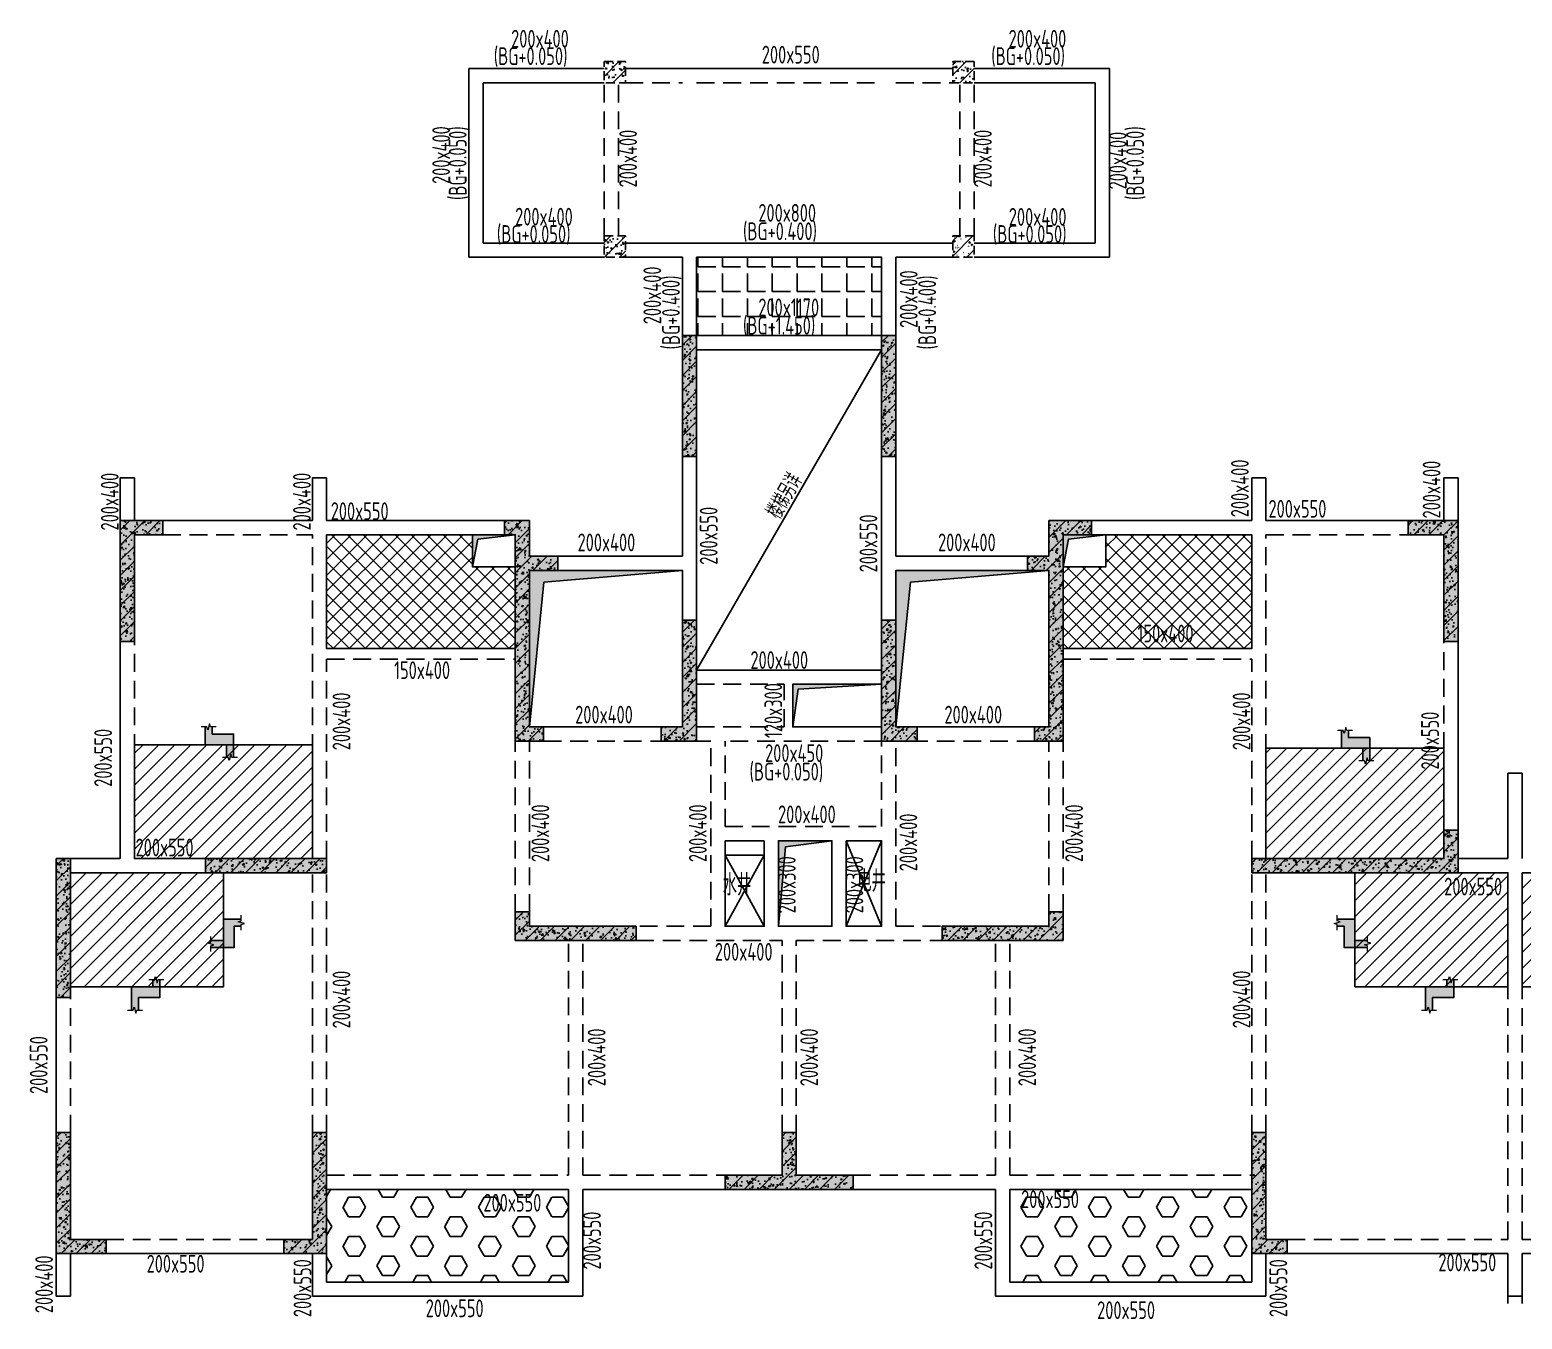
# Model space of a CAD drawing. Extents: x -100030 to 535495, y -23375 to 1879320.
# Drawn here: x 381775 to 402745, y 734703 to 752820 of the extents above; entities that cross this region are included whole.
import ezdxf
from ezdxf.enums import TextEntityAlignment as Align

# ---------------------------------------------------------------- set-up
doc = ezdxf.new("R2010")
doc.units = 0
doc.header["$LTSCALE"] = 500
doc.linetypes.add('DASHED', pattern=[0.75, 0.5, -0.25])
doc.linetypes.add('DASHED2', pattern=[0.375, 0.25, -0.125])
doc.layers.get('0').update_dxf_attribs({"linetype": 'CONTINUOUS'})
for name, color, linetype in [('C-XREF-EXT', 7, 'CONTINUOUS'), ('S_BEAM', 4, 'DASHED'), ('S_BEAM_TEXT_VERT', 41, 'CONTINUOUS'), ('S_COLU_BELW_DASH', 40, 'DASHED'), ('S_HOLE', 201, 'CONTINUOUS'), ('S_HOLE_HACH', 254, 'CONTINUOUS'), ('S_HOLE_TEXT', 201, 'CONTINUOUS'), ('S_PLAN_HACH', 9, 'CONTINUOUS'), ('S_PLAN_MIDL', 255, 'CONTINUOUS'), ('S_WALL', 2, 'CONTINUOUS'), ('S_WALL_BELW_DASH', 2, 'DASHED2'), ('S_WALL_BELW_DASH_HACH', 40, 'CONTINUOUS')]:
    doc.layers.add(name, color=color, linetype=linetype)
for name, color, linetype, lineweight in [('S_WALL_HACH', 15, 'CONTINUOUS', 50), ('SD_TEXT', 7, 'CONTINUOUS', 0), ('SD_THIN', 83, 'CONTINUOUS', 0)]:
    doc.layers.add(name, color=color, linetype=linetype, lineweight=lineweight)
doc.styles.add('TH-STYLE3', font='tssdeng.shx', dxfattribs={"width": 0.7, "bigfont": 'tssdchn.shx'})
pattern_1 = [(45, (0, 0), (-106.066, 106.066), []), (50, (0, 0), (215.178, -18.8256), [22.5, -247.5]), (355, (0, 0), (-41.6254, 225.6576), [18, -198]), (100.4514, (17.93, -1.57), (173.5528, 206.8319), [19.122, -210.3426]), (46.1842, (0, 60), (320.1723, -49.6557), [33.75, -371.25]), (96.6356, (26.68, 55.86), (280.3988, 292.2354), [28.683, -315.514]), (351.1842, (0, 60), (280.3986, 292.2356), [27, -297]), (21, (30, 45), (179.0721, -120.7857), [22.5, -247.5]), (326, (30, 45), (72.9946, 217.545), [18, -198]), (71.4514, (44.92, 34.93), (252.0668, 96.7591), [19.122, -210.3426]), (37.5, (0, 0), (3.64796, 99.86816), [1.5, -195.6, 1.5, -201, 1.5, -198.75]), (7.5, (0, 0), (78.92086, 118.3235), [1.5, -114.6, 1.5, -191.1, 1.5, -75.75]), (327.5, (-66.9, 0), (160.14673, -6.76646), [1.5, -75, 1.5, -234, 1.5, -310.5]), (317.5, (-96.9, 0), (174.95585, 30.0315), [1.5, -97.5, 1.5, -155.4, 1.5, -220.5])]

# ---------------------------------------------------------------- blocks, each defined once
blk = doc.blocks.new('DXMX_View_Plane_DEFAULT_1F_19110721395163900')
at = {"layer": 'S_WALL_BELW_DASH_HACH', "lineweight": -3}
h = blk.add_hatch(dxfattribs=at)
h.set_pattern_fill('钢筋混凝土', color=256, scale=30, style=0, pattern_type=2)
h.set_pattern_definition(pattern_1)
h.paths.add_polyline_path([(7500, 17250), (7800, 17250), (7800, 16950), (7500, 16950)], flags=0)
h = blk.add_hatch(dxfattribs=at)
h.set_pattern_fill('钢筋混凝土', color=256, scale=30, style=0, pattern_type=2)
h.set_pattern_definition(pattern_1)
h.paths.add_polyline_path([(12700, 17250), (12400, 17250), (12400, 16950), (12700, 16950)], flags=0)
h = blk.add_hatch(dxfattribs=at)
h.set_pattern_fill('钢筋混凝土', color=256, scale=30, style=0, pattern_type=2)
h.set_pattern_definition(pattern_1)
h.paths.add_polyline_path([(7500, 14800), (7800, 14800), (7800, 14500), (7500, 14500)], flags=0)
h = blk.add_hatch(dxfattribs=at)
h.set_pattern_fill('钢筋混凝土', color=256, scale=30, style=0, pattern_type=2)
h.set_pattern_definition(pattern_1)
h.paths.add_polyline_path([(12700, 14800), (12400, 14800), (12400, 14500), (12700, 14500)], flags=0)
h = blk.add_hatch(dxfattribs=at)
h.set_pattern_fill('钢筋混凝土', color=256, scale=30, style=0, pattern_type=2)
h.set_pattern_definition(pattern_1)
h.paths.add_polyline_path([(8800, 13200), (8800, 11700), (8600, 11700), (8600, 13400), (8800, 13400)], flags=0)
h = blk.add_hatch(dxfattribs=at)
h.set_pattern_fill('钢筋混凝土', color=256, scale=30, style=0, pattern_type=2)
h.set_pattern_definition(pattern_1)
h.paths.add_polyline_path([(11400, 13200), (11400, 11700), (11600, 11700), (11600, 13400), (11400, 13400)], flags=0)
h = blk.add_hatch(dxfattribs=at)
h.set_pattern_fill('钢筋混凝土', color=256, scale=30, style=0, pattern_type=2)
h.set_pattern_definition(pattern_1)
h.paths.add_polyline_path([(1300, 10600), (900, 10600), (900, 9100), (700, 9100), (700, 10800), (1300, 10800)], flags=0)
h = blk.add_hatch(dxfattribs=at)
h.set_pattern_fill('钢筋混凝土', color=256, scale=30, style=0, pattern_type=2)
h.set_pattern_definition(pattern_1)
h.paths.add_polyline_path([(6450, 10300), (6850, 10300), (6850, 10100), (6450, 10100), (6450, 7900), (6650, 7900), (6650, 7700), (6250, 7700), (6250, 10600), (6100, 10600), (6100, 10800), (6450, 10800)], flags=0)
h = blk.add_hatch(dxfattribs=at)
h.set_pattern_fill('钢筋混凝土', color=256, scale=30, style=0, pattern_type=2)
h.set_pattern_definition(pattern_1)
h.paths.add_polyline_path([(13750, 10300), (13450, 10300), (13450, 10100), (13750, 10100), (13750, 7900), (13550, 7900), (13550, 7700), (13950, 7700), (13950, 10600), (14350, 10600), (14350, 10800), (13750, 10800)], flags=0)
h = blk.add_hatch(dxfattribs=at)
h.set_pattern_fill('钢筋混凝土', color=256, scale=30, style=0, pattern_type=2)
h.set_pattern_definition(pattern_1)
h.paths.add_polyline_path([(18800, 10600), (19300, 10600), (19300, 9100), (19500, 9100), (19500, 10800), (18800, 10800)], flags=0)
h = blk.add_hatch(dxfattribs=at)
h.set_pattern_fill('钢筋混凝土', color=256, scale=30, style=0, pattern_type=2)
h.set_pattern_definition(pattern_1)
h.paths.add_polyline_path([(8600, 7900), (8300, 7900), (8300, 7700), (8800, 7700), (8800, 9400), (8600, 9400)], flags=0)
h = blk.add_hatch(dxfattribs=at)
h.set_pattern_fill('钢筋混凝土', color=256, scale=30, style=0, pattern_type=2)
h.set_pattern_definition(pattern_1)
h.paths.add_polyline_path([(11600, 7900), (11900, 7900), (11900, 7700), (11400, 7700), (11400, 9400), (11600, 9400)], flags=0)
h = blk.add_hatch(dxfattribs=at)
h.set_pattern_fill('钢筋混凝土', color=256, scale=30, style=0, pattern_type=2)
h.set_pattern_definition(pattern_1)
h.paths.add_polyline_path([(16800, 6050), (19300, 6050), (19300, 6450), (19500, 6450), (19500, 6050), (19500, 5850), (17900, 5850), (16600, 5850), (16600, 6050)], flags=0)
h = blk.add_hatch(dxfattribs=at)
h.set_pattern_fill('钢筋混凝土', color=256, scale=30, style=0, pattern_type=2)
h.set_pattern_definition(pattern_1)
h.paths.add_polyline_path([(-200, 6050), (0, 6050), (0, 4100), (-200, 4100)], flags=0)
h = blk.add_hatch(dxfattribs=at)
h.set_pattern_fill('钢筋混凝土', color=256, scale=30, style=0, pattern_type=2)
h.set_pattern_definition(pattern_1)
h.paths.add_polyline_path([(3400, 6050), (1900, 6050), (1900, 5850), (3600, 5850), (3600, 6050)], flags=0)
h = blk.add_hatch(dxfattribs=at)
h.set_pattern_fill('钢筋混凝土', color=256, scale=30, style=0, pattern_type=2)
h.set_pattern_definition(pattern_1)
h.paths.add_polyline_path([(6450, 5300), (6450, 5100), (7950, 5100), (7950, 4900), (6250, 4900), (6250, 5300)], flags=0)
h = blk.add_hatch(dxfattribs=at)
h.set_pattern_fill('钢筋混凝土', color=256, scale=30, style=0, pattern_type=2)
h.set_pattern_definition(pattern_1)
h.paths.add_polyline_path([(13750, 5300), (13750, 5100), (12250, 5100), (12250, 4900), (13950, 4900), (13950, 5300)], flags=0)
h = blk.add_hatch(dxfattribs=at)
h.set_pattern_fill('钢筋混凝土', color=256, scale=30, style=0, pattern_type=2)
h.set_pattern_definition(pattern_1)
h.paths.add_polyline_path([(-200, 2200), (0, 2200), (0, 700), (500, 700), (500, 500), (0, 500), (-200, 500)], flags=0)
h = blk.add_hatch(dxfattribs=at)
h.set_pattern_fill('钢筋混凝土', color=256, scale=30, style=0, pattern_type=2)
h.set_pattern_definition(pattern_1)
h.paths.add_polyline_path([(3600, 2200), (3400, 2200), (3400, 700), (3000, 700), (3000, 500), (3600, 500), (3600, 1400)], flags=0)
h = blk.add_hatch(dxfattribs=at)
h.set_pattern_fill('钢筋混凝土', color=256, scale=30, style=0, pattern_type=2)
h.set_pattern_definition(pattern_1)
h.paths.add_polyline_path([(9201, 1600), (10000, 1600), (10000, 2200), (10200, 2200), (10200, 1600), (11000, 1600), (11000, 1400), (9201, 1400)], flags=0)
h = blk.add_hatch(dxfattribs=at)
h.set_pattern_fill('钢筋混凝土', color=256, scale=30, style=0, pattern_type=2)
h.set_pattern_definition(pattern_1)
h.paths.add_polyline_path([(16600, 2200), (16800, 2200), (16800, 700), (17100, 700), (17100, 500), (16600, 500), (16600, 1400)], flags=0)
at = {"layer": 'S_WALL_HACH', "lineweight": -3}
for points in [[(8800, 13200), (8800, 11700), (8600, 11700), (8600, 13400), (8800, 13400)], [(11400, 13200), (11400, 11700), (11600, 11700), (11600, 13400), (11400, 13400)], [(1300, 10600), (900, 10600), (900, 9100), (700, 9100), (700, 10800), (1300, 10800)], [(6450, 10300), (6850, 10300), (6850, 10100), (6450, 10100), (6450, 7900), (6650, 7900), (6650, 7700), (6250, 7700), (6250, 10600), (6100, 10600), (6100, 10800), (6450, 10800)], [(13750, 10300), (13450, 10300), (13450, 10100), (13750, 10100), (13750, 7900), (13550, 7900), (13550, 7700), (13950, 7700), (13950, 10600), (14350, 10600), (14350, 10800), (13750, 10800)], [(18800, 10600), (19300, 10600), (19300, 9100), (19500, 9100), (19500, 10800), (18800, 10800)], [(8600, 7900), (8300, 7900), (8300, 7700), (8800, 7700), (8800, 9400), (8600, 9400)], [(11600, 7900), (11900, 7900), (11900, 7700), (11400, 7700), (11400, 9400), (11600, 9400)], [(16800, 6050), (19300, 6050), (19300, 6450), (19500, 6450), (19500, 6050), (19500, 5850), (17900, 5850), (16600, 5850), (16600, 6050)], [(-200, 6050), (0, 6050), (0, 4100), (-200, 4100)], [(3400, 6050), (1900, 6050), (1900, 5850), (3600, 5850), (3600, 6050)], [(6450, 5300), (6450, 5100), (7950, 5100), (7950, 4900), (6250, 4900), (6250, 5300)], [(13750, 5300), (13750, 5100), (12250, 5100), (12250, 4900), (13950, 4900), (13950, 5300)], [(-200, 2200), (0, 2200), (0, 700), (500, 700), (500, 500), (0, 500), (-200, 500)], [(3600, 2200), (3400, 2200), (3400, 700), (3000, 700), (3000, 500), (3600, 500), (3600, 1400)], [(9201, 1600), (10000, 1600), (10000, 2200), (10200, 2200), (10200, 1600), (11000, 1600), (11000, 1400), (9201, 1400)], [(16600, 2200), (16800, 2200), (16800, 700), (17100, 700), (17100, 500), (16600, 500), (16600, 1400)]]:
    blk.add_hatch(color=256, dxfattribs=at).paths.add_polyline_path(points, flags=0)
at = {"layer": 'S_BEAM', "linetype": 'ByBlock', "lineweight": -3}
for p, q in [((5600, 17150), (7500, 17150)), ((5600, 14500), (5600, 17150)), ((12400, 17150), (7800, 17150)), ((12700, 17150), (14600, 17150)), ((14600, 14500), (14600, 17150)), ((5800, 16950), (7500, 16950)), ((5800, 14700), (5800, 16950)), ((14400, 16950), (12700, 16950)), ((14400, 14700), (14400, 16950)), ((5800, 14700), (7500, 14700)), ((7800, 14700), (12400, 14700)), ((12700, 14700), (14400, 14700)), ((5600, 14500), (7500, 14500)), ((7800, 14500), (8600, 14500)), ((8600, 13400), (8600, 14500)), ((8800, 14500), (11400, 14500)), ((8800, 13400), (8800, 14500)), ((11400, 13400), (11400, 14500)), ((11600, 14500), (12400, 14500)), ((11600, 13400), (11600, 14500)), ((12700, 14500), (14600, 14500)), ((8800, 13400), (11400, 13400)), ((8800, 13200), (11400, 13200)), ((8600, 10300), (8600, 11700)), ((8800, 9400), (8800, 11700)), ((11400, 9400), (11400, 11700)), ((11600, 10300), (11600, 11700)), ((700, 10800), (700, 11400)), ((900, 10800), (900, 11400)), ((3400, 10800), (3400, 11400)), ((3600, 10800), (3600, 11400)), ((16600, 10800), (16600, 11400)), ((16800, 10800), (16800, 11400)), ((19300, 10800), (19300, 11400)), ((19500, 10800), (19500, 11400)), ((1300, 10800), (3400, 10800)), ((3600, 10800), (6100, 10800)), ((14350, 10800), (16600, 10800)), ((16800, 10800), (18800, 10800)), ((8600, 10300), (6850, 10300)), ((11600, 10300), (13450, 10300)), ((8600, 10100), (6850, 10100)), ((8600, 9400), (8600, 10100)), ((11600, 10100), (13450, 10100)), ((11600, 9400), (11600, 10100)), ((700, 6050), (700, 9100)), ((19500, 6450), (19500, 9100)), ((8800, 8700), (11400, 8700)), ((10150, 8500), (11400, 8500)), ((10150, 7900), (10150, 8500)), ((6650, 7900), (8300, 7900)), ((10150, 7900), (11400, 7900)), ((11900, 7900), (13550, 7900)), ((8800, 7700), (9000, 7700)), ((20200, 6050), (20200, 7250)), ((20400, 6050), (20400, 7250)), ((9200, 6300), (9750, 6300)), ((9200, 5100), (9200, 6300)), ((9750, 5100), (9750, 6300)), ((9950, 6300), (10700, 6300)), ((9950, 5100), (9950, 6300)), ((10700, 5100), (10700, 6300)), ((10900, 6300), (11400, 6300)), ((10900, 5100), (10900, 6300)), ((11400, 5100), (11400, 6300)), ((0, 6050), (700, 6050)), ((19500, 6050), (20200, 6050)), ((0, 5850), (1900, 5850)), ((19500, 5850), (20200, 5850)), ((9750, 5100), (9200, 5100)), ((9950, 5100), (10700, 5100)), ((10900, 5100), (11400, 5100)), ((-200, 2200), (-200, 4100)), ((7200, 1400), (9201, 1400)), ((7200, -100), (7200, 1400)), ((11000, 1400), (13000, 1400)), ((13000, -100), (13000, 1400)), ((-200, -100), (-200, 500)), ((0, -100), (0, 500)), ((500, 500), (3000, 500)), ((3400, -100), (3400, 500)), ((16800, -100), (16800, 500)), ((20200, 500), (17100, 500)), ((20200, -200), (20200, 500)), ((20400, 500), (23500, 500)), ((20400, -200), (20400, 500)), ((3400, -100), (7200, -100)), ((16800, -100), (13000, -100))]:
    blk.add_line(p, q, dxfattribs=at)
at = {"layer": 'S_BEAM', "lineweight": -3}
for p, q in [((7500, 14800), (7500, 16950)), ((7700, 14800), (7700, 16950)), ((7800, 16950), (8600, 16950)), ((8800, 16950), (11400, 16950)), ((11600, 16950), (12400, 16950)), ((12500, 14800), (12500, 16950)), ((12700, 14800), (12700, 16950)), ((1300, 10600), (3400, 10600)), ((3400, 6050), (3400, 10600)), ((3600, 10600), (6100, 10600)), ((3600, 9000), (3600, 10600)), ((14350, 10600), (16600, 10600)), ((16600, 9000), (16600, 10600)), ((16600, 9000), (16600, 10600)), ((16800, 10600), (18800, 10600)), ((16800, 6050), (16800, 10600)), ((16800, 6050), (16800, 10600)), ((900, 6050), (900, 9100)), ((19300, 6450), (19300, 9100)), ((3600, 9000), (6250, 9000)), ((3600, 8850), (6250, 8850)), ((3600, 6050), (3600, 8850)), ((13950, 9000), (16600, 9000)), ((13950, 8850), (16600, 8850)), ((16600, 6050), (16600, 8850)), ((8800, 8500), (10030, 8500)), ((10030, 7900), (10030, 8500)), ((8800, 7900), (10030, 7900)), ((6250, 5300), (6250, 7700)), ((6450, 5300), (6450, 7700)), ((6650, 7700), (8300, 7700)), ((9000, 5100), (9000, 7700)), ((11400, 7700), (9200, 7700)), ((9200, 6500), (9200, 7700)), ((11400, 6500), (11400, 7700)), ((11600, 5100), (11600, 7700)), ((13550, 7700), (11900, 7700)), ((13750, 5300), (13750, 7700)), ((13950, 5300), (13950, 7700)), ((9200, 6500), (11400, 6500)), ((900, 6050), (1900, 6050)), ((3400, 2200), (3400, 5850)), ((3600, 2200), (3600, 5850)), ((16600, 2200), (16600, 5850)), ((16800, 2200), (16800, 5850)), ((20200, 700), (20200, 5850)), ((20400, 700), (20400, 5850)), ((9000, 5100), (7950, 5100)), ((11600, 5100), (12250, 5100)), ((7000, 1600), (7000, 4900)), ((7200, 1600), (7200, 4900)), ((7950, 4900), (10000, 4900)), ((10000, 2200), (10000, 4900)), ((10200, 4900), (12250, 4900)), ((10200, 2200), (10200, 4900)), ((13000, 1600), (13000, 4900)), ((13200, 1600), (13200, 4900)), ((0, 2200), (0, 4100)), ((3600, 1600), (7000, 1600)), ((7200, 1600), (9201, 1600)), ((11000, 1600), (13000, 1600)), ((13200, 1600), (16600, 1600)), ((3600, 1400), (7000, 1400)), ((7000, 100), (7000, 1400)), ((13200, 1400), (16600, 1400)), ((13200, 100), (13200, 1400)), ((500, 700), (3000, 700)), ((17100, 700), (20200, 700)), ((20400, 700), (23500, 700)), ((3600, 100), (3600, 500)), ((16600, 100), (16600, 500)), ((3600, 100), (7000, 100)), ((13200, 100), (16600, 100))]:
    blk.add_line(p, q, dxfattribs=at)
at = {"layer": 'S_COLU_BELW_DASH', "linetype": 'DASHED', "lineweight": -3, "ltscale": 0.5, "flags": 128}
for points in [[(7500, 17250), (7800, 17250), (7800, 16950), (7500, 16950), (7500, 17250)], [(12700, 17250), (12400, 17250), (12400, 16950), (12700, 16950), (12700, 17250)], [(7500, 14800), (7800, 14800), (7800, 14500), (7500, 14500), (7500, 14800)], [(12700, 14800), (12400, 14800), (12400, 14500), (12700, 14500), (12700, 14800)]]:
    blk.add_lwpolyline(points, close=True, dxfattribs=at)
at = {"layer": 'S_WALL', "linetype": 'Continuous', "lineweight": -3, "ltscale": 0.5, "flags": 128}
for points in [[(8800, 13200), (8800, 11700), (8600, 11700), (8600, 13400), (8800, 13400), (8800, 13200)], [(11400, 13200), (11400, 11700), (11600, 11700), (11600, 13400), (11400, 13400), (11400, 13200)], [(1300, 10600), (900, 10600), (900, 9100), (700, 9100), (700, 10800), (1300, 10800), (1300, 10600)], [(6450, 10300), (6850, 10300), (6850, 10100), (6450, 10100), (6450, 7900), (6650, 7900), (6650, 7700), (6250, 7700), (6250, 10600), (6100, 10600), (6100, 10800), (6450, 10800), (6450, 10300)], [(13750, 10300), (13450, 10300), (13450, 10100), (13750, 10100), (13750, 7900), (13550, 7900), (13550, 7700), (13950, 7700), (13950, 10600), (14350, 10600), (14350, 10800), (13750, 10800), (13750, 10300)], [(18800, 10600), (19300, 10600), (19300, 9100), (19500, 9100), (19500, 10800), (18800, 10800), (18800, 10600)], [(8600, 7900), (8300, 7900), (8300, 7700), (8800, 7700), (8800, 9400), (8600, 9400), (8600, 7900)], [(11600, 7900), (11900, 7900), (11900, 7700), (11400, 7700), (11400, 9400), (11600, 9400), (11600, 7900)], [(16800, 6050), (19300, 6050), (19300, 6450), (19500, 6450), (19500, 6050), (19500, 5850), (17900, 5850), (16600, 5850), (16600, 6050), (16800, 6050)], [(-200, 6050), (0, 6050), (0, 4100), (-200, 4100), (-200, 6050)], [(3400, 6050), (1900, 6050), (1900, 5850), (3600, 5850), (3600, 6050), (3400, 6050)], [(6450, 5300), (6450, 5100), (7950, 5100), (7950, 4900), (6250, 4900), (6250, 5300), (6450, 5300)], [(13750, 5300), (13750, 5100), (12250, 5100), (12250, 4900), (13950, 4900), (13950, 5300), (13750, 5300)], [(-200, 2200), (0, 2200), (0, 700), (500, 700), (500, 500), (0, 500), (-200, 500), (-200, 2200)], [(3600, 2200), (3400, 2200), (3400, 700), (3000, 700), (3000, 500), (3600, 500), (3600, 1400), (3600, 2200)], [(9201, 1600), (10000, 1600), (10000, 2200), (10200, 2200), (10200, 1600), (11000, 1600), (11000, 1400), (9201, 1400), (9201, 1600)], [(16600, 2200), (16800, 2200), (16800, 700), (17100, 700), (17100, 500), (16600, 500), (16600, 1400), (16600, 2200)]]:
    blk.add_lwpolyline(points, close=True, dxfattribs=at)
at = {"layer": 'S_WALL_BELW_DASH', "linetype": 'DASHED', "lineweight": -3, "ltscale": 0.5, "flags": 128}
for points in [[(8800, 13200), (8800, 11700), (8600, 11700), (8600, 13400), (8800, 13400), (8800, 13200)], [(11400, 13200), (11400, 11700), (11600, 11700), (11600, 13400), (11400, 13400), (11400, 13200)], [(1300, 10600), (900, 10600), (900, 9100), (700, 9100), (700, 10800), (1300, 10800), (1300, 10600)], [(6450, 10300), (6850, 10300), (6850, 10100), (6450, 10100), (6450, 7900), (6650, 7900), (6650, 7700), (6250, 7700), (6250, 10600), (6100, 10600), (6100, 10800), (6450, 10800), (6450, 10300)], [(13750, 10300), (13450, 10300), (13450, 10100), (13750, 10100), (13750, 7900), (13550, 7900), (13550, 7700), (13950, 7700), (13950, 10600), (14350, 10600), (14350, 10800), (13750, 10800), (13750, 10300)], [(18800, 10600), (19300, 10600), (19300, 9100), (19500, 9100), (19500, 10800), (18800, 10800), (18800, 10600)], [(8600, 7900), (8300, 7900), (8300, 7700), (8800, 7700), (8800, 9400), (8600, 9400), (8600, 7900)], [(11600, 7900), (11900, 7900), (11900, 7700), (11400, 7700), (11400, 9400), (11600, 9400), (11600, 7900)], [(16800, 6050), (19300, 6050), (19300, 6450), (19500, 6450), (19500, 6050), (19500, 5850), (17900, 5850), (16600, 5850), (16600, 6050), (16800, 6050)], [(-200, 6050), (0, 6050), (0, 4100), (-200, 4100), (-200, 6050)], [(3400, 6050), (1900, 6050), (1900, 5850), (3600, 5850), (3600, 6050), (3400, 6050)], [(6450, 5300), (6450, 5100), (7950, 5100), (7950, 4900), (6250, 4900), (6250, 5300), (6450, 5300)], [(13750, 5300), (13750, 5100), (12250, 5100), (12250, 4900), (13950, 4900), (13950, 5300), (13750, 5300)], [(-200, 2200), (0, 2200), (0, 700), (500, 700), (500, 500), (0, 500), (-200, 500), (-200, 2200)], [(3600, 2200), (3400, 2200), (3400, 700), (3000, 700), (3000, 500), (3600, 500), (3600, 1400), (3600, 2200)], [(9201, 1600), (10000, 1600), (10000, 2200), (10200, 2200), (10200, 1600), (11000, 1600), (11000, 1400), (9201, 1400), (9201, 1600)], [(16600, 2200), (16800, 2200), (16800, 700), (17100, 700), (17100, 500), (16600, 500), (16600, 1400), (16600, 2200)]]:
    blk.add_lwpolyline(points, close=True, dxfattribs=at)
at = {"layer": 'S_BEAM_TEXT_VERT', "lineweight": -3, "style": 'TH-STYLE3', "width": 0.7}
for s, p in [('200x400', (6193, 17445)), ('200x400', (13184, 17445)), ('(BG+0.050)', (5949, 17201)), ('200x550', (9716, 17222)), ('(BG+0.050)', (12940, 17201)), ('200x400', (6249, 14945)), ('200x800', (9667, 14998)), ('200x400', (13187, 14942)), ('(BG+0.050)', (5992, 14701)), ('(BG+0.400)', (9451, 14740)), ('(BG+0.050)', (12962, 14701)), ('200x1170', (9667, 13671)), ('(BG+1.450)', (9451, 13414)), ('200x400', (12192, 10368))]:
    blk.add_text(s, height=250, dxfattribs=at).set_placement(p)
for s, rotation, p in [('200x400', 90, (5335, 15530)), ('(BG+0.050)', 90, (5567, 15304)), ('200x400', 90, (7962, 15481)), ('200x400', 90, (12948, 15481)), ('200x400', 90, (14842, 15453)), ('(BG+0.050)', 90, (15086, 15304)), ('200x400', 90, (8302, 13559)), ('200x400', 90, (11905, 13506)), ('(BG+0.400)', 90, (8564, 13204)), ('(BG+0.400)', 90, (12165, 13204)), ('200x400', 90, (16559, 10847)), ('200x400', 90, (19253, 10830)), ('200x400', 90, (678, 10661)), ('200x400', 90, (3378, 10661)), ('200x550', 360, (3658, 10807)), ('200x550', 90, (9094, 10179)), ('200x550', 360, (16836, 10840)), ('200x550', 90, (11339, 10072)), ('200x400', 360, (7127, 10368)), ('150x400', 360, (14995, 9088)), ('150x400', 360, (4548, 8572)), ('200x400', 360, (9556, 8715)), ('120x300', 90, (10002, 7744)), ('200x400', 90, (3934, 7573)), ('200x400', 360, (7093, 7948)), ('200x400', 360, (12282, 7948)), ('200x400', 90, (16583, 7574)), ('200x550', 90, (19231, 7301)), ('200x550', 90, (585, 7059)), ('200x450', 360, (9762, 7407)), ('(BG+0.050)', 360, (9543, 7147)), ('200x400', 90, (6729, 6001)), ('200x400', 90, (8942, 6001)), ('200x400', 360, (9944, 6547)), ('200x400', 90, (14229, 6001)), ('200x400', 90, (11900, 5872)), ('200x550', 360, (916, 6081)), ('200x300', 90, (10192, 5281)), ('200x300', 90, (11142, 5281)), ('200x550', 360, (19305, 5532)), ('200x400', 360, (9056, 4615)), ('200x400', 90, (3934, 3664)), ('200x400', 90, (16583, 3666)), ('200x400', 90, (7520, 2852)), ('200x400', 90, (10506, 2852)), ('200x400', 90, (13570, 2852)), ('200x550', 90, (-321, 2742)), ('200x550', 360, (5804, 1089)), ('200x550', 360, (13359, 1139)), ('200x550', 90, (7454, 276)), ('200x550', 90, (12954, 276)), ('200x400', 90, (-245, -337)), ('200x550', 360, (1071, 232)), ('200x550', 360, (19223, 250)), ('200x550', 90, (3386, -393)), ('200x550', 90, (17099, -393)), ('200x550', 360, (4993, -394)), ('200x550', 360, (14428, -421))]:
    blk.add_text(s, height=250, rotation=rotation, dxfattribs=at).set_placement(p)
blk = doc.blocks.new('565656')
at = {"layer": 'S_PLAN_HACH'}
blk.add_hatch(color=256, dxfattribs=at).paths.add_polyline_path([(345497, 338257), (345675, 338257), (345675, 338557), (345925, 338557), (345925, 338533), (345881, 338519), (345969, 338495), (345925, 338481), (345925, 338457), (345825, 338457), (345825, 338157), (345497, 338157), (345497, 338181), (345541, 338195), (345453, 338219), (345497, 338233)])
at = {"layer": 'S_PLAN_MIDL', "elevation": 0}
for points in [[(345925, 338557), (345675, 338557), (345675, 338257), (345497, 338257)], [(345497, 338157), (345825, 338157), (345825, 338457), (345925, 338457)]]:
    blk.add_lwpolyline(points, dxfattribs=at)
at = {"layer": 'SD_THIN', "elevation": 0}
for points in [[(345925, 338401), (345925, 338481), (345969, 338495), (345881, 338519), (345925, 338533), (345925, 338613)], [(345497, 338101), (345497, 338181), (345541, 338195), (345453, 338219), (345497, 338233), (345497, 338313)]]:
    blk.add_lwpolyline(points, dxfattribs=at)
blk = doc.blocks.new('A$C07C54580')
at = {"layer": 'S_PLAN_HACH'}
h = blk.add_hatch(dxfattribs=at)
h.set_pattern_fill('HEX', color=256, scale=50)
h.set_pattern_definition([(0, (-350504.04, -284247.18), (0, 274.963), [158.75, -317.5]), (120, (-350504.04, -284247.18), (-238.12494, -137.4815), [158.75, -317.5]), (60, (-350345.3, -284247.18), (-238.12494, 137.4815), [158.75, -317.5])])
h.paths.add_polyline_path([(0, -1299.9994), (3399.9999, -1299.9994), (3399.9999, 0), (0, 0)])
at = {"layer": 'S_PLAN_MIDL'}
blk.add_lwpolyline([(0, -1299.9994), (3399.9999, -1299.9994), (3399.9999, 0), (0, 0)], close=True, dxfattribs=at)
blk = doc.blocks.new('BW-113004035', base_point=(382345, 785225))
at = {"layer": 'S_PLAN_HACH'}
h = blk.add_hatch(dxfattribs=at)
h.set_pattern_fill('ANSI31', color=256, scale=50, style=0)
h.set_pattern_definition([(45, (-2730510.65, -14232.39), (-112.2532015, 112.2532015), [])])
h.paths.add_polyline_path([(383245, 792775), (385745, 792775), (385745, 791175), (383245, 791175)])
h = blk.add_hatch(dxfattribs=at)
h.set_pattern_fill('ANSI31', color=256, scale=50, style=0)
h.set_pattern_definition([(45, (-2714610.65, -14232.39), (-112.2532015, 112.2532015), [])])
h.paths.add_polyline_path([(399145, 792725), (401645, 792725), (401645, 791175), (399145, 791175)])
h = blk.add_hatch(dxfattribs=at)
h.set_pattern_fill('ANSI31', color=256, scale=50, style=0)
h.set_pattern_definition([(45, (-2710110.65, -14182.39), (-112.2532015, 112.2532015), [])])
h.paths.add_polyline_path([(403645, 792775), (406145, 792775), (406145, 791175), (403645, 791175)])
h = blk.add_hatch(dxfattribs=at)
h.set_pattern_fill('ANSI31', color=256, scale=50, style=0)
h.set_pattern_definition([(45, (-2694210.65, -14232.39), (-112.2532015, 112.2532015), [])])
h.paths.add_polyline_path([(419545, 792775), (422045, 792775), (422045, 791175), (419545, 791175)])
h = blk.add_hatch(dxfattribs=at)
h.set_pattern_fill('ANSI31', color=256, scale=50, style=0)
h.set_pattern_definition([(45, (-2731310.65, -16032.39), (-112.2532015, 112.2532015), [])])
h.paths.add_polyline_path([(382345, 790975), (384495, 790975), (384495, 789375), (382345, 789375)])
h = blk.add_hatch(dxfattribs=at)
h.set_pattern_fill('ANSI31', color=256, scale=50, style=0)
h.set_pattern_definition([(45, (-2713310.64, -16032.39), (-112.2532015, 112.2532015), [])])
h.paths.add_polyline_path([(400395, 790975), (402545, 790975), (402545, 789375), (400395, 789375)])
h = blk.add_hatch(dxfattribs=at)
h.set_pattern_fill('ANSI31', color=256, scale=50, style=0)
h.set_pattern_definition([(45, (-2710910.65, -16032.39), (-112.2532015, 112.2532015), [])])
h.paths.add_polyline_path([(402745, 790975), (404895, 790975), (404895, 789375), (402745, 789375)])
h = blk.add_hatch(dxfattribs=at)
h.set_pattern_fill('ANSI31', color=256, scale=50, style=0)
h.set_pattern_definition([(45, (-2693210.65, -16032.44), (-112.2532015, 112.2532015), [])])
h.paths.add_polyline_path([(420795, 790975), (422945, 790975), (422945, 789375), (420795, 789375)])
at = {"layer": 'S_PLAN_MIDL'}
for points in [[(383245, 792775), (385745, 792775), (385745, 791175), (383245, 791175)], [(399145, 792725), (401645, 792725), (401645, 791175), (399145, 791175)], [(403645, 792775), (406145, 792775), (406145, 791175), (403645, 791175)], [(419545, 792775), (422045, 792775), (422045, 791175), (419545, 791175)], [(382345, 790975), (384495, 790975), (384495, 789375), (382345, 789375)], [(400395, 790975), (402545, 790975), (402545, 789375), (400395, 789375)], [(402745, 790975), (404895, 790975), (404895, 789375), (402745, 789375)], [(420795, 790975), (422945, 790975), (422945, 789375), (420795, 789375)]]:
    blk.add_lwpolyline(points, close=True, dxfattribs=at)
at = {"layer": 'S_PLAN_HACH'}
for p in [(385945, 786525), (395545, 786525), (406345, 786525), (415945, 786525)]:
    blk.add_blockref('A$C07C54580', p, dxfattribs=at)
at = {"layer": 'S_PLAN_MIDL'}
for p, rotation in [((722795, 447100, 0), 90), ((738762, 447050, 0), 90), ((743312, 447100, 0), 90), ((759112, 447100, 0), 90), ((38820, 451768, 0), 359.9999951160673), ((59220, 451768, 0), 359.9999951160672)]:
    blk.add_blockref('565656', p, dxfattribs=dict(at, rotation=rotation))
for p, xscale, rotation in [((746071, 451768, 0), -0.9999999999999998, 359.9999951160626), ((766471, 451768, 0), -0.9999999999999998, 359.9999951160626), ((45046, 443550, 0), -1, 270), ((63230, 443550, 0), -1, 270), ((65396, 443550, 0), -1, 270), ((83630, 443550, 0), -1, 270)]:
    blk.add_blockref('565656', p, dxfattribs=dict(at, xscale=xscale, rotation=rotation))

msp = doc.modelspace()

# ---------------------------------------------------------------- hatches: boundary and pattern name
at = {"layer": 'S_HOLE_HACH'}
h = msp.add_hatch(color=0, dxfattribs=at)
h.dxf.hatch_style = 1
h.paths.add_polyline_path([(388595, 745725), (388072, 745665), (387995, 745275), (387995, 745725)])
h = msp.add_hatch(color=0, dxfattribs=at)
h.dxf.hatch_style = 1
h.paths.add_polyline_path([(396895, 745725), (396372, 745665), (396295, 745275), (396295, 745725)])
h = msp.add_hatch(color=0, dxfattribs=at)
h.dxf.hatch_style = 1
h.paths.add_polyline_path([(390945, 745225), (388998, 745058), (388795, 743025), (388795, 745225)])
h = msp.add_hatch(color=0, dxfattribs=at)
h.dxf.hatch_style = 1
h.paths.add_polyline_path([(396095, 745225), (394148, 745058), (393945, 743025), (393945, 745225)])
h = msp.add_hatch(color=0, dxfattribs=at)
h.dxf.hatch_style = 1
h.paths.add_polyline_path([(393745, 743625), (392571, 743555), (392495, 743025), (392495, 743625)])
h = msp.add_hatch(color=0, dxfattribs=at)
h.dxf.hatch_style = 1
h.paths.add_polyline_path([(393045, 741425), (392395, 741342), (392295, 740225), (392295, 741425)])
at = {"layer": 'S_PLAN_HACH'}
h = msp.add_hatch(dxfattribs=at)
h.set_pattern_fill('ANGLE', color=256, scale=50, style=0)
h.set_pattern_definition([(0, (0, 0), (0, 349.25), [254, -95.25]), (90, (0, 0), (-349.25, 2e-14), [254, -95.25])])
h.paths.add_polyline_path([(391145, 749625), (393745, 749625), (393745, 748525), (391145, 748525)])
h = msp.add_hatch(dxfattribs=at)
h.set_pattern_fill('ANSI37', color=256, scale=50, style=0)
h.paths.add_polyline_path([(387995, 745725), (385945, 745725), (385945, 744125), (388595, 744125), (388595, 745275), (387995, 745275)])
h = msp.add_hatch(dxfattribs=at)
h.set_pattern_fill('ANSI37', color=256, scale=50, style=0)
h.paths.add_polyline_path([(396896, 745725), (398946, 745725), (398946, 744125), (396296, 744125), (396296, 745275), (396896, 745275)])

# ---------------------------------------------------------------- linework, layer by layer
at = {"lineweight": -3}
msp.add_lwpolyline([(391145, 749625), (393745, 749625), (393745, 748525), (391145, 748525)], close=True, dxfattribs=at)
at = {"layer": 'C-XREF-EXT', "lineweight": -3}
for points in [[(387995, 745725), (385945, 745725), (385945, 744125), (388595, 744125), (388595, 745275), (387995, 745275)], [(396896, 745725), (398946, 745725), (398946, 744125), (396296, 744125), (396296, 745275), (396896, 745275)]]:
    msp.add_lwpolyline(points, close=True, dxfattribs=at)
at = {"layer": 'S_BEAM', "linetype": 'ByBlock'}
for p, q in [((390945, 749825), (390145, 749825)), ((393945, 749825), (394745, 749825)), ((390945, 749625), (390145, 749625)), ((393945, 749625), (394745, 749625)), ((383045, 746525), (383245, 746525)), ((385745, 746525), (385945, 746525)), ((398945, 746525), (399145, 746525)), ((401645, 746525), (401845, 746525)), ((402545, 742375), (402745, 742375)), ((382145, 735025), (382345, 735025)), ((402545, 735025), (402745, 735025))]:
    msp.add_line(p, q, dxfattribs=at)
at = {"layer": 'S_HOLE'}
for p, q in [((393245, 741425), (393745, 740225)), ((393745, 741425), (393245, 740225)), ((391545, 741225), (392095, 740225)), ((392095, 741225), (391545, 740225)), ((392095, 740225), (392095, 741225))]:
    msp.add_line(p, q, dxfattribs=at)
for points in [[(391145, 748325), (393745, 748325), (393745, 743825), (391145, 743825)], [(387995, 745725), (388595, 745725), (388595, 745275), (387995, 745275)], [(396295, 745725), (396895, 745725), (396895, 745275), (396295, 745275)], [(388795, 745225), (390945, 745225), (390945, 743025), (388795, 743025)], [(393945, 745225), (396095, 745225), (396095, 743025), (393945, 743025)], [(392495, 743625), (393745, 743625), (393745, 743025), (392495, 743025)], [(393045, 741425), (392395, 741342), (392295, 740225), (392295, 741425)], [(392295, 741425), (393045, 741425), (393045, 740225), (392295, 740225)], [(393245, 741425), (393745, 741425), (393745, 740225), (393245, 740225)], [(392095, 741225), (391545, 741225), (391545, 740225), (392095, 740225)]]:
    msp.add_lwpolyline(points, close=True, dxfattribs=at)
at = {"layer": 'S_HOLE_TEXT'}
msp.add_line((391145, 743825), (393745, 748325), dxfattribs=at)
for points in [[(388595, 745725), (388072, 745665), (387995, 745275), (387995, 745725)], [(396895, 745725), (396372, 745665), (396295, 745275), (396295, 745725)], [(390945, 745225), (388998, 745058), (388795, 743025), (388795, 745225)], [(396095, 745225), (394148, 745058), (393945, 743025), (393945, 745225)], [(393745, 743625), (392571, 743555), (392495, 743025), (392495, 743625)]]:
    msp.add_lwpolyline(points, close=True, dxfattribs=at)

# ---------------------------------------------------------------- block references
for name, p in [('DXMX_View_Plane_DEFAULT_1F_19110721395163900', (382345, 735125)), ('BW-113004035', (382345, 735225))]:
    msp.add_blockref(name, p)

# ---------------------------------------------------------------- texts
at = {"layer": 'S_HOLE', "style": 'TH-STYLE3', "width": 0.7}
for s, p in [('水井', (391712, 740807)), ('电井', (393603, 740860))]:
    msp.add_text(s, height=300, dxfattribs=at).set_placement(p, align=Align.MIDDLE_CENTER)
at = {"layer": 'SD_TEXT', "style": 'TH-STYLE3', "width": 0.7}
msp.add_text('楼梯另详', height=250, rotation=60.1637, dxfattribs=at).set_placement((392320, 745923, 0))

doc.saveas('drawing.dxf')
